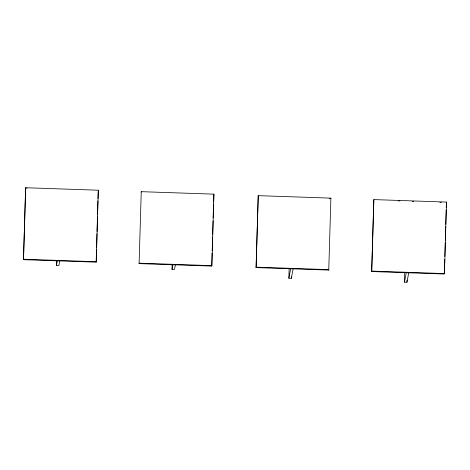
<?xml version="1.0" encoding="UTF-8"?>
<svg xmlns="http://www.w3.org/2000/svg" width="470" height="470" viewBox="0 0 470 470"><rect width="100%" height="100%" fill="white"/><g stroke="black" fill="none" stroke-linecap="round" stroke-linejoin="round"><path stroke-width="0.7" d="M23.5 259.681L25.639 187.736L98.306 190.209L96.25 261.708L96.162 262.154L23.5 259.681L25.639 187.736M59.825 260.591L58.885 265.526L56.406 265.444L56.553 260.327M96.162 262.154L96.52 249.752M96.585 247.561L96.985 233.702M97.043 231.51L97.466 216.923M97.531 214.731L97.925 200.872M97.989 198.681L98.306 190.209M139.102 263.617L141.241 191.672L213.909 194.145L211.853 265.644L211.77 266.091L139.102 263.617L139.19 263.171L211.853 265.644M175.428 264.528L174.488 269.469L172.008 269.38L172.155 264.263M211.77 266.091L212.146 252.96M212.211 250.774L212.605 236.909M212.669 234.724L213.069 220.859M213.151 217.939L213.55 204.08M213.615 201.888L213.909 194.145M256.091 267.6L258.23 195.655L330.898 198.134L328.759 270.08L256.091 267.6L258.23 195.655M293.215 268.452L291.335 278.328L288.856 278.246L289.132 268.74M291.335 278.328L291.377 276.865M371.694 271.543L373.838 199.597L446.5 202.071L444.444 273.569L444.362 274.016L371.694 271.543L373.838 199.597M408.824 272.394L406.938 282.264L404.459 282.182L404.735 272.676M406.938 282.264L407.002 280.073M444.379 273.287L444.779 259.422M444.861 256.508L445.26 242.643M445.325 240.458L445.724 226.593M445.783 224.407L446.206 209.814M446.265 207.628L446.5 202.071M56.406 265.444L57.346 260.509M141.159 192.118L141.241 191.672M172.008 269.38L172.948 264.446M288.856 278.246L290.742 268.37M330.898 198.134L330.81 198.581L329.358 198.534M328.759 270.08L328.841 269.627L256.179 267.154M404.459 282.182L406.344 272.306M25.556 188.182L27.007 188.229M398.454 200.884L399.911 200.937M412.261 201.354L413.718 201.407M439.873 202.294L441.33 202.347M23.588 259.228L96.25 261.708M371.782 271.09L444.444 273.569"/></g></svg>
